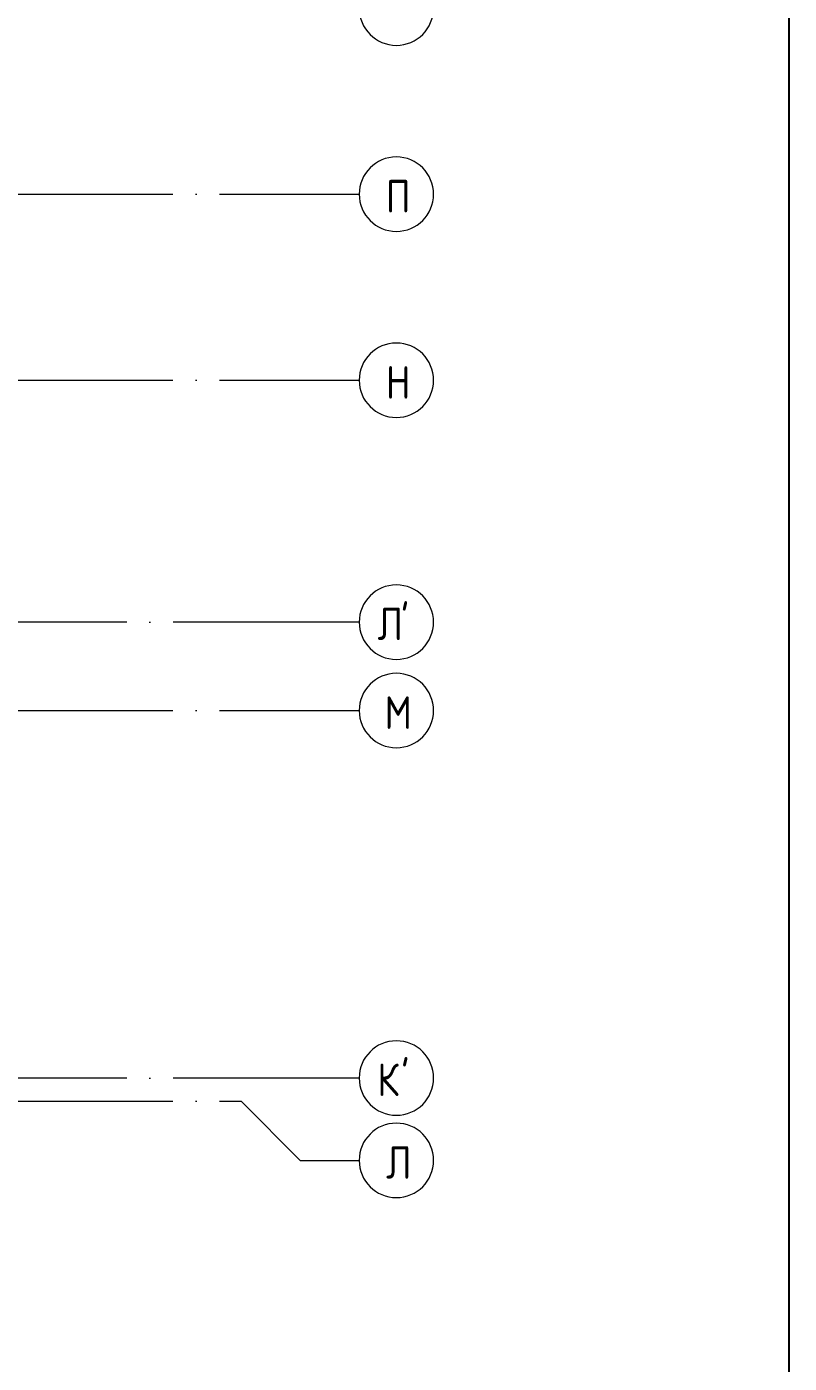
# Model space of a CAD drawing. Header units: millimetres. Extents: x -68946 to 690821, y -552984 to 293768.
# Drawn here: x 181954 to 190155, y -88026 to -73660 of the extents above; entities that cross this region are included whole.
import ezdxf

# ---------------------------------------------------------------- set-up
doc = ezdxf.new("R2010")
doc.units = ezdxf.units.MM
doc.linetypes.add('ADSK_Линия сетки', pattern=[2500, 2000, -250, 0, -250])
doc.layers.add('S-GRID-____-IDEN', color=250, linetype='Continuous', lineweight=9)
doc.layers.add('S-GRID-____-OTLN', color=250, linetype='Continuous', lineweight=9)
doc.styles.add('GOST Common', font='', dxfattribs={"width": 0.9, "height": 350})
doc.styles.get('GOST Common').set_extended_font_data('GOST Common')

# ---------------------------------------------------------------- blocks, each defined once
blk = doc.blocks.new('Ось сетки - Круг_Ø8 мм-39983606-АР1_Кладочный план 2 этажа С2и3')
at = {"layer": 'S-GRID-____-IDEN'}
for start, end in [(360, 180), (180, 360)]:
    blk.add_arc((0, 0), 4, start, end, dxfattribs=at)

msp = doc.modelspace()

# ---------------------------------------------------------------- linework, layer by layer
at = {"color": 1}
msp.add_lwpolyline([(190155.0591, -52485.6421), (142508.7722, -52485.6421), (142508.7722, -125419.5315), (190155.0591, -125419.5315)], close=True, dxfattribs=at)
at = {"layer": 'S-GRID-____-OTLN', "linetype": 'ADSK_Линия сетки'}
for p, q in [((94022.7944, -75459.9342), (185529.6518, -75459.9342)), ((94022.7944, -77459.9342), (185529.6518, -77459.9342)), ((185529.6518, -80059.9342), (128028.7722, -80059.9342)), ((94022.7944, -81009.9342), (185529.6518, -81009.9342)), ((185529.6518, -84959.9342), (128028.7722, -84959.9342)), ((94022.7944, -85209.9342), (184259.6518, -85209.9342))]:
    msp.add_line(p, q, dxfattribs=at)
at = {"layer": 'S-GRID-____-OTLN'}
for p, q in [((184259.6518, -85209.9342), (184894.6518, -85844.9342)), ((184894.6518, -85844.9342), (185529.6518, -85844.9342))]:
    msp.add_line(p, q, dxfattribs=at)

# ---------------------------------------------------------------- block references
at = {"layer": 'S-GRID-____-IDEN', "xscale": 99.99999999999993, "yscale": 99.99999999999993, "zscale": 99.99999999999993}
for p, rotation in [((185929.6518, -73459.9342), 89.9999999999998), ((185929.6518, -75459.9342), 269.9999999999994), ((185929.6518, -77459.9342), 269.9999999999994), ((185929.6518, -80059.9342), 89.9999999999998), ((185929.6518, -81009.9342), 269.9999999999994), ((185929.6518, -84959.9342), 89.99999999999982), ((185929.6518, -85844.9342), 269.9999999999994)]:
    msp.add_blockref('Ось сетки - Круг_Ø8 мм-39983606-АР1_Кладочный план 2 этажа С2и3', p, dxfattribs=dict(at, rotation=rotation))

# ---------------------------------------------------------------- texts
at = {"layer": 'S-GRID-____-IDEN', "color": 18, "true_color": 0x000000, "char_height": 350, "attachment_point": 1, "style": 'GOST Common'}
for s, insert, width in [('\\fGOST Common|b0|i0|c204|p34|;\\W.9;П', (185816.3289, -75307.3472), 310.253062), ('\\fGOST Common|b0|i0|c204|p34|;\\W.9;Н', (185816.3289, -77307.3472), 310.253062), ("\\fGOST Common|b0|i0|c204|p34|;\\W.9;'", (185977.5559, -79902.7086), 137.088562), ('\\fGOST Common|b0|i0|c204|p34|;\\W.9;Л', (185727.5247, -79902.7086), 303.037875), ('\\fGOST Common|b0|i0|c204|p34|;\\W.9;М', (185801.4789, -80857.3472), 346.329), ("\\fGOST Common|b0|i0|c204|p34|;\\W.9;'", (185980.359, -84802.7086), 137.088562), ('\\fGOST Common|b0|i0|c204|p34|;\\W.9;К', (185724.3747, -84802.7086), 310.253062), ('\\fGOST Common|b0|i0|c204|p34|;\\W.9;Л', (185819.0289, -85692.3472), 303.037875)]:
    msp.add_mtext(s, dxfattribs=dict(at, insert=insert, width=width))

doc.saveas('drawing.dxf')
